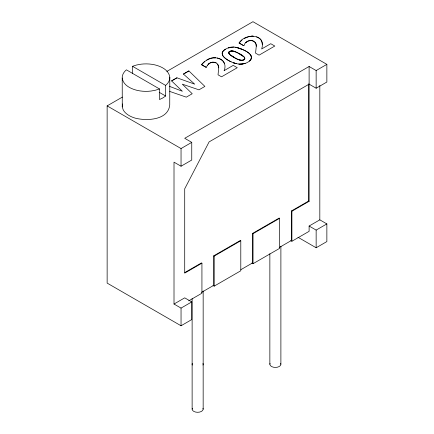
<?xml version="1.0" encoding="UTF-8"?>
<svg xmlns="http://www.w3.org/2000/svg" width="434" height="434" viewBox="0 0 434 434"><rect width="100%" height="100%" fill="white"/><g stroke="black" fill="none" stroke-linecap="round" stroke-linejoin="round"><path stroke-width="0.65" d="M169.797 77.209L169.743 104.876C168.305 120.272 146.589 121.129 135.12 118.108A23.81 13.747 0 0 1 123.185 109.802L122.263 106.894L122.214 78.028A24.12 13.926 0 0 1 124.911 71.257L126.392 69.831L159.495 88.943L159.495 99.543L162.837 97.938L165.614 96.006L165.614 85.406L167.101 83.979A24.12 13.926 0 0 0 169.797 77.209C168.837 69.885 161.036 66.348 154.645 64.823A23.534 13.584 0 0 0 140.979 64.194L136.569 65.008L132.511 66.293L132.511 73.585M122.263 106.894L122.442 103.927M216.251 62.946L214.374 62.246L211.9 62.284L209.774 63.12L208.087 64.471L210.414 62.767L212.714 62.143L215.231 62.458L217.119 63.559L218.443 65.659L218.752 67.818L218.036 74.805L221.53 76.818L237.273 67.709L233.226 65.377L224.15 70.617M256.282 46.15L255.566 53.138L259.06 55.151L274.803 46.042L270.756 43.709L261.68 48.966C266.671 33.543 244.901 32.935 239.08 43.015L243.745 45.711L244.163 45.451C245.367 39 256.738 38.669 256.282 46.15L255.968 44.008L254.644 41.87M224.15 70.633C228.647 59.349 214.412 54.434 206.758 60.114M234.946 47.181C240.306 48.212 255.3 53.214 250.375 60.299C242.828 67.433 231.49 63.418 224.487 57.657C217.222 51.624 229.326 45.771 234.946 47.181C240.268 48.125 257.248 54.076 249.355 61.161M251.644 57.972L250.375 60.299M207.468 65.252L206.215 67.379L201.55 64.682L206.215 67.379M207.468 65.274L208.814 63.755M246.344 42.087L245.617 42.803L247.95 41.116L250.261 40.492L251.904 40.574L253.781 41.279M204.512 61.639L201.55 64.661C204.886 60.478 210.154 57.603 215.579 57.782L213.772 57.787M242.036 39.993L239.08 43.015L243.745 45.711M244.006 59.789C245.557 59.143 244.841 57.174 243.582 56.577C239.53 54.326 234.658 49.498 229.619 51.462C227.59 52.405 229.396 54.603 230.72 55.237C234.631 57.158 239.79 62.241 244.445 59.485C246.55 55.568 234.989 51.608 231.995 50.919C230.861 50.897 229.608 51.201 228.864 52.123C227.356 55.145 245.318 65.138 244.564 57.57M225.658 49.194C217.184 53.181 226 59.816 231.04 61.72M279.198 247.543L291.436 240.474L291.436 210.967L308.65 201.029L308.65 83.892L316.147 88.221L326.862 82.037L326.862 64.368L316.147 70.552L309.111 66.489L184.716 138.305L191.752 142.368L191.752 160.037L181.043 166.222L174.007 162.159L174.007 304.033L184.716 297.849L191.752 301.912L191.752 319.581L181.043 325.766L107.138 283.098L107.138 105.885L122.366 97.097M166.873 71.398L252.957 21.7L326.862 64.368M169.379 86.312L182.351 91.259L171.587 80.898L176.931 77.811L194.692 84.153L183.425 74.062L188.877 70.916L204.881 86.409L198.978 89.838L182.296 84.158L192.224 93.733L186.305 97.151L169.694 91.417M171.587 80.919L176.931 77.811M183.425 74.084L188.877 70.937M107.138 105.885L181.043 148.553L191.752 142.368M309.111 84.158L209.112 141.891L184.716 188.806L184.716 273.116L201.929 263.178L201.929 293.21L188.73 300.833M184.83 272.519L201.468 262.912L201.929 263.178M201.468 292.418L213.712 285.35L213.712 255.843L240.333 240.474L240.794 240.74L240.794 270.773L214.168 286.147L213.007 285.474M240.919 269.644L252.577 262.912L252.577 233.405L279.198 218.036L279.659 218.302L279.659 248.335L253.033 263.709L251.872 263.037M213.712 255.843L214.168 256.109L240.794 240.74M252.577 233.405L253.033 233.671L279.659 218.302M291.436 210.967L291.898 211.233L309.111 201.295L309.111 66.489M290.737 240.599L291.898 241.266L309.111 231.333L309.111 226.033L319.82 219.848L326.862 223.911L326.862 241.581L316.147 247.76L297.968 237.262M174.007 304.033L181.043 308.097L191.752 301.912M309.111 226.033L316.147 230.096L326.862 223.911M244.288 38.463L249.311 36.44L253.114 36.103M244.006 59.773L242.031 60.337L240.17 60.12M159.495 88.943L155.437 90.229L151.027 91.042A23.534 13.584 0 0 1 137.361 90.413C130.97 88.883 123.169 85.352 122.214 78.028M238.733 64.102L241.158 64.183L245.237 63.337M230.622 47.317L228.398 47.914L233.714 47.094M243.024 63.939L239.845 64.178M237.474 47.642L242.611 49.552M251.302 36.136L253.109 36.114M217.315 58.004L219.989 58.888A11.745 6.781 0 0 1 223.738 61.953L224.481 63.776M238.461 59.556L240.17 60.104M236.139 63.662L233.427 62.789L236.112 63.641M235.114 51.706C233.481 50.463 227.66 50.453 229.016 53.664M256.51 36.803L257.519 37.221A11.745 6.781 0 0 1 261.268 40.286L262.011 42.103L262.272 44.355M132.511 66.293L165.614 85.406M159.229 92.317L165.614 96.006M308.65 201.029L309.111 201.295M230.72 55.237L233.959 57.277M239.649 53.99L242.856 56.029M250.678 55.226L251.525 56.773M217.776 64.265L218.752 67.84M319.82 85.406L319.82 219.848M316.147 70.552L316.147 88.221M316.147 230.096L316.147 247.76M291.898 211.233L291.898 241.266M280.89 246.252L280.89 364.24M269.856 253.711L269.856 364.24M253.033 233.671L253.033 263.709M214.168 256.109L214.168 286.147M203.161 291.008L203.161 409.116M192.126 298.587L192.126 409.116M181.043 148.553L181.043 166.222M181.043 308.097L181.043 325.766M202.976 408.291A5.517 3.184 0 0 1 197.644 412.3A5.517 3.184 0 0 1 192.316 408.291M280.7 363.415A5.517 3.184 0 0 1 275.373 367.424A5.517 3.184 0 0 1 270.046 363.415M192.316 365.065A5.517 3.184 0 0 1 192.316 363.415M202.976 363.415A5.517 3.184 0 0 1 202.976 365.065"/></g></svg>
